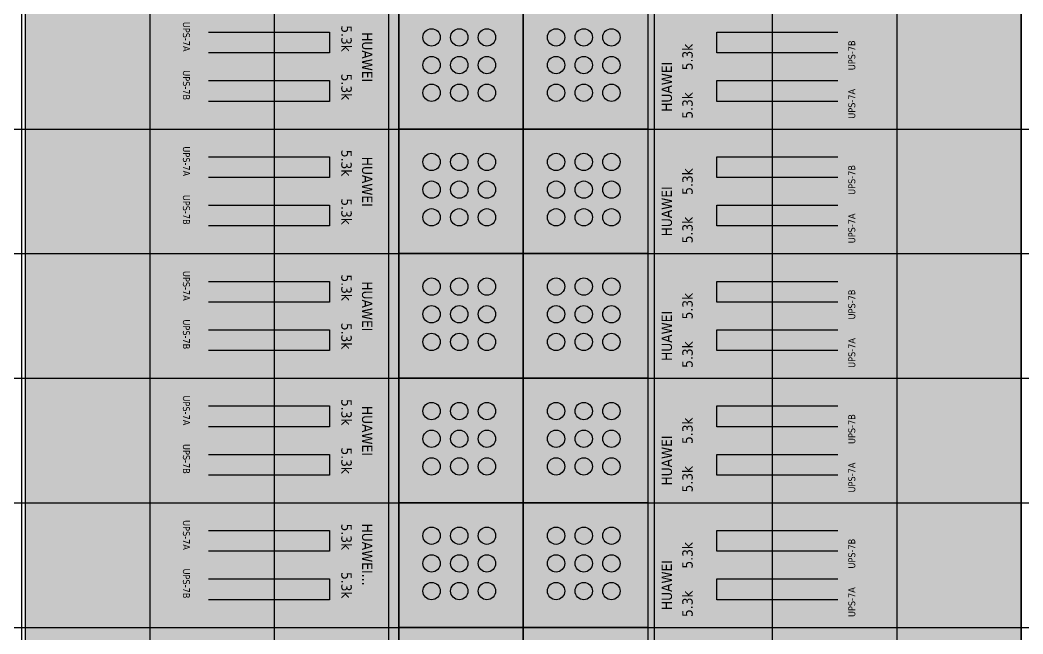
# Model space of a CAD drawing. Header units: millimetres. Extents: x -618 to 58287, y -23922 to -2396.
# Drawn here: x 10775 to 15608, y -13231 to -10275 of the extents above; entities that cross this region are included whole.
import ezdxf

# ---------------------------------------------------------------- set-up
doc = ezdxf.new("R2010")
doc.units = ezdxf.units.MM
doc.header["$MEASUREMENT"] = 0
for name, color, linetype, true_color in [('Background', 7, 'Continuous', 0xffffff), ('Equipment', 7, 'Continuous', 0xffffff), ('Names', 7, 'Continuous', 0xffffff), ('Power', 7, 'Continuous', 0xffffff), ('Room fixture', 7, 'Continuous', 0xffffff), ('Rows', 7, 'Continuous', 0xffffff), ('Tile grid', 7, 'Continuous', 0xafafaf), ('Walls and cages', 7, 'Continuous', 0xffffff)]:
    doc.layers.add(name, color=color, linetype=linetype, true_color=true_color)
doc.styles.add('Tahoma#false#false', font='tahoma.ttf', dxfattribs={"height": 0.2})

msp = doc.modelspace()

# ---------------------------------------------------------------- linework, layer by layer
at = {"layer": 'Background', "lineweight": -3, "transparency": 33554687}
for points in [[(11400, -10200), (12600, -10200), (12600, -10800)], [(12600, -10800), (11400, -10800), (11400, -10200)], [(15000, -10800), (13800, -10800), (13800, -10200)], [(13800, -10200), (15000, -10200), (15000, -10800)], [(11400, -10800), (12600, -10800), (12600, -11400)], [(12600, -11400), (11400, -11400), (11400, -10800)], [(15000, -11400), (13800, -11400), (13800, -10800)], [(13800, -10800), (15000, -10800), (15000, -11400)], [(11400, -11400), (12600, -11400), (12600, -12000)], [(12600, -12000), (11400, -12000), (11400, -11400)], [(15000, -12000), (13800, -12000), (13800, -11400)], [(13800, -11400), (15000, -11400), (15000, -12000)], [(11400, -12000), (12600, -12000), (12600, -12600)], [(12600, -12600), (11400, -12600), (11400, -12000)], [(15000, -12600), (13800, -12600), (13800, -12000)], [(13800, -12000), (15000, -12000), (15000, -12600)], [(11400, -12600), (12600, -12600), (12600, -13200)], [(12600, -13200), (11400, -13200), (11400, -12600)], [(15000, -13200), (13800, -13200), (13800, -12600)], [(13800, -12600), (15000, -12600), (15000, -13200)]]:
    msp.add_solid(points, dxfattribs=at)
at = {"layer": 'Equipment', "color": 9, "lineweight": 50, "true_color": 0xc0c0c0, "transparency": 33554687}
for points in [[(11466.7, -10733.3), (11400, -10800), (11400, -10200)], [(11466.7, -10266.7), (11466.7, -10733.3), (11400, -10200)], [(12600, -10200), (12600, -10800), (12533.3, -10733.3)], [(12600, -10200), (12533.3, -10733.3), (12533.3, -10266.7)], [(13800, -10800), (13800, -10200), (13866.7, -10266.7)], [(14933.3, -10266.7), (15000, -10200), (15000, -10800)], [(13800, -10800), (13866.7, -10266.7), (13866.7, -10733.3)], [(14933.3, -10733.3), (14933.3, -10266.7), (15000, -10800)], [(12600, -10800), (11400, -10800), (11466.7, -10733.3)], [(11466.7, -10733.3), (12533.3, -10733.3), (12600, -10800)], [(15000, -10800), (13800, -10800), (13866.7, -10733.3)], [(13866.7, -10733.3), (14933.3, -10733.3), (15000, -10800)], [(11466.7, -11333.3), (11400, -11400), (11400, -10800)], [(11466.7, -10866.7), (11466.7, -11333.3), (11400, -10800)], [(12533.3, -10866.7), (11466.7, -10866.7), (11400, -10800)], [(11400, -10800), (12600, -10800), (12533.3, -10866.7)], [(12600, -10800), (12600, -11400), (12533.3, -11333.3)], [(12600, -10800), (12533.3, -11333.3), (12533.3, -10866.7)], [(14933.3, -10866.7), (13866.7, -10866.7), (13800, -10800)], [(13800, -10800), (15000, -10800), (14933.3, -10866.7)], [(13800, -11400), (13800, -10800), (13866.7, -10866.7)], [(14933.3, -10866.7), (15000, -10800), (15000, -11400)], [(13800, -11400), (13866.7, -10866.7), (13866.7, -11333.3)], [(14933.3, -11333.3), (14933.3, -10866.7), (15000, -11400)], [(12600, -11400), (11400, -11400), (11466.7, -11333.3)], [(11466.7, -11333.3), (12533.3, -11333.3), (12600, -11400)], [(15000, -11400), (13800, -11400), (13866.7, -11333.3)], [(13866.7, -11333.3), (14933.3, -11333.3), (15000, -11400)], [(11466.7, -11933.3), (11400, -12000), (11400, -11400)], [(11466.7, -11466.7), (11466.7, -11933.3), (11400, -11400)], [(12533.3, -11466.7), (11466.7, -11466.7), (11400, -11400)], [(11400, -11400), (12600, -11400), (12533.3, -11466.7)], [(12600, -11400), (12600, -12000), (12533.3, -11933.3)], [(12600, -11400), (12533.3, -11933.3), (12533.3, -11466.7)], [(14933.3, -11466.7), (13866.7, -11466.7), (13800, -11400)], [(13800, -11400), (15000, -11400), (14933.3, -11466.7)], [(13800, -12000), (13800, -11400), (13866.7, -11466.7)], [(14933.3, -11466.7), (15000, -11400), (15000, -12000)], [(13800, -12000), (13866.7, -11466.7), (13866.7, -11933.3)], [(14933.3, -11933.3), (14933.3, -11466.7), (15000, -12000)], [(12600, -12000), (11400, -12000), (11466.7, -11933.3)], [(11466.7, -11933.3), (12533.3, -11933.3), (12600, -12000)], [(15000, -12000), (13800, -12000), (13866.7, -11933.3)], [(13866.7, -11933.3), (14933.3, -11933.3), (15000, -12000)], [(11466.7, -12533.3), (11400, -12600), (11400, -12000)], [(11466.7, -12066.7), (11466.7, -12533.3), (11400, -12000)], [(12533.3, -12066.7), (11466.7, -12066.7), (11400, -12000)], [(11400, -12000), (12600, -12000), (12533.3, -12066.7)], [(12600, -12000), (12600, -12600), (12533.3, -12533.3)], [(12600, -12000), (12533.3, -12533.3), (12533.3, -12066.7)], [(14933.3, -12066.7), (13866.7, -12066.7), (13800, -12000)], [(13800, -12000), (15000, -12000), (14933.3, -12066.7)], [(13800, -12600), (13800, -12000), (13866.7, -12066.7)], [(14933.3, -12066.7), (15000, -12000), (15000, -12600)], [(13800, -12600), (13866.7, -12066.7), (13866.7, -12533.3)], [(14933.3, -12533.3), (14933.3, -12066.7), (15000, -12600)], [(12600, -12600), (11400, -12600), (11466.7, -12533.3)], [(11466.7, -12533.3), (12533.3, -12533.3), (12600, -12600)], [(15000, -12600), (13800, -12600), (13866.7, -12533.3)], [(13866.7, -12533.3), (14933.3, -12533.3), (15000, -12600)], [(11466.7, -13133.3), (11400, -13200), (11400, -12600)], [(11466.7, -12666.7), (11466.7, -13133.3), (11400, -12600)], [(12533.3, -12666.7), (11466.7, -12666.7), (11400, -12600)], [(11400, -12600), (12600, -12600), (12533.3, -12666.7)], [(12600, -12600), (12600, -13200), (12533.3, -13133.3)], [(12600, -12600), (12533.3, -13133.3), (12533.3, -12666.7)], [(14933.3, -12666.7), (13866.7, -12666.7), (13800, -12600)], [(13800, -12600), (15000, -12600), (14933.3, -12666.7)], [(13800, -13200), (13800, -12600), (13866.7, -12666.7)], [(14933.3, -12666.7), (15000, -12600), (15000, -13200)], [(13800, -13200), (13866.7, -12666.7), (13866.7, -13133.3)], [(14933.3, -13133.3), (14933.3, -12666.7), (15000, -13200)], [(12600, -13200), (11400, -13200), (11466.7, -13133.3)], [(11466.7, -13133.3), (12533.3, -13133.3), (12600, -13200)], [(15000, -13200), (13800, -13200), (13866.7, -13133.3)], [(13866.7, -13133.3), (14933.3, -13133.3), (15000, -13200)]]:
    msp.add_solid(points, dxfattribs=at)
at = {"layer": 'Equipment', "color": 18, "lineweight": -3, "true_color": 0x000000, "transparency": 33554687}
for points in [[(11416.7, -10783.3), (11400, -10800), (11400, -10200)], [(11416.7, -10216.7), (11416.7, -10783.3), (11400, -10200)], [(12600, -10200), (12600, -10800), (12583.3, -10783.3)], [(12600, -10200), (12583.3, -10783.3), (12583.3, -10216.7)], [(13800, -10800), (13800, -10200), (13816.7, -10216.7)], [(13800, -10800), (13816.7, -10216.7), (13816.7, -10783.3)], [(14983.3, -10216.7), (15000, -10200), (15000, -10800)], [(14983.3, -10783.3), (14983.3, -10216.7), (15000, -10800)], [(12600, -10800), (11400, -10800), (11416.7, -10783.3)], [(11416.7, -11383.3), (11400, -11400), (11400, -10800)], [(11416.7, -10816.7), (11416.7, -11383.3), (11400, -10800)], [(12583.3, -10816.7), (11416.7, -10816.7), (11400, -10800)], [(11400, -10800), (12600, -10800), (12583.3, -10816.7)], [(11416.7, -10783.3), (12583.3, -10783.3), (12600, -10800)], [(12600, -10800), (12600, -11400), (12583.3, -11383.3)], [(12600, -10800), (12583.3, -11383.3), (12583.3, -10816.7)], [(15000, -10800), (13800, -10800), (13816.7, -10783.3)], [(14983.3, -10816.7), (13816.7, -10816.7), (13800, -10800)], [(13800, -10800), (15000, -10800), (14983.3, -10816.7)], [(13800, -11400), (13800, -10800), (13816.7, -10816.7)], [(13800, -11400), (13816.7, -10816.7), (13816.7, -11383.3)], [(13816.7, -10783.3), (14983.3, -10783.3), (15000, -10800)], [(14983.3, -10816.7), (15000, -10800), (15000, -11400)], [(14983.3, -11383.3), (14983.3, -10816.7), (15000, -11400)], [(12600, -11400), (11400, -11400), (11416.7, -11383.3)], [(11416.7, -11983.3), (11400, -12000), (11400, -11400)], [(11416.7, -11416.7), (11416.7, -11983.3), (11400, -11400)], [(12583.3, -11416.7), (11416.7, -11416.7), (11400, -11400)], [(11400, -11400), (12600, -11400), (12583.3, -11416.7)], [(11416.7, -11383.3), (12583.3, -11383.3), (12600, -11400)], [(12600, -11400), (12600, -12000), (12583.3, -11983.3)], [(12600, -11400), (12583.3, -11983.3), (12583.3, -11416.7)], [(15000, -11400), (13800, -11400), (13816.7, -11383.3)], [(14983.3, -11416.7), (13816.7, -11416.7), (13800, -11400)], [(13800, -11400), (15000, -11400), (14983.3, -11416.7)], [(13800, -12000), (13800, -11400), (13816.7, -11416.7)], [(13816.7, -11383.3), (14983.3, -11383.3), (15000, -11400)], [(14983.3, -11416.7), (15000, -11400), (15000, -12000)], [(13800, -12000), (13816.7, -11416.7), (13816.7, -11983.3)], [(14983.3, -11983.3), (14983.3, -11416.7), (15000, -12000)], [(12600, -12000), (11400, -12000), (11416.7, -11983.3)], [(11416.7, -11983.3), (12583.3, -11983.3), (12600, -12000)], [(15000, -12000), (13800, -12000), (13816.7, -11983.3)], [(13816.7, -11983.3), (14983.3, -11983.3), (15000, -12000)], [(11416.7, -12583.3), (11400, -12600), (11400, -12000)], [(11416.7, -12016.7), (11416.7, -12583.3), (11400, -12000)], [(12583.3, -12016.7), (11416.7, -12016.7), (11400, -12000)], [(11400, -12000), (12600, -12000), (12583.3, -12016.7)], [(12600, -12000), (12600, -12600), (12583.3, -12583.3)], [(12600, -12000), (12583.3, -12583.3), (12583.3, -12016.7)], [(14983.3, -12016.7), (13816.7, -12016.7), (13800, -12000)], [(13800, -12000), (15000, -12000), (14983.3, -12016.7)], [(13800, -12600), (13800, -12000), (13816.7, -12016.7)], [(13800, -12600), (13816.7, -12016.7), (13816.7, -12583.3)], [(14983.3, -12016.7), (15000, -12000), (15000, -12600)], [(14983.3, -12583.3), (14983.3, -12016.7), (15000, -12600)], [(12600, -12600), (11400, -12600), (11416.7, -12583.3)], [(11416.7, -13183.3), (11400, -13200), (11400, -12600)], [(11416.7, -12616.7), (11416.7, -13183.3), (11400, -12600)], [(12583.3, -12616.7), (11416.7, -12616.7), (11400, -12600)], [(11400, -12600), (12600, -12600), (12583.3, -12616.7)], [(11416.7, -12583.3), (12583.3, -12583.3), (12600, -12600)], [(12600, -12600), (12600, -13200), (12583.3, -13183.3)], [(12600, -12600), (12583.3, -13183.3), (12583.3, -12616.7)], [(15000, -12600), (13800, -12600), (13816.7, -12583.3)], [(14983.3, -12616.7), (13816.7, -12616.7), (13800, -12600)], [(13800, -12600), (15000, -12600), (14983.3, -12616.7)], [(13800, -13200), (13800, -12600), (13816.7, -12616.7)], [(13816.7, -12583.3), (14983.3, -12583.3), (15000, -12600)], [(14983.3, -12616.7), (15000, -12600), (15000, -13200)], [(13800, -13200), (13816.7, -12616.7), (13816.7, -13183.3)], [(14983.3, -13183.3), (14983.3, -12616.7), (15000, -13200)], [(12600, -13200), (11400, -13200), (11416.7, -13183.3)], [(11416.7, -13183.3), (12583.3, -13183.3), (12600, -13200)], [(15000, -13200), (13800, -13200), (13816.7, -13183.3)], [(13816.7, -13183.3), (14983.3, -13183.3), (15000, -13200)]]:
    msp.add_solid(points, dxfattribs=at)
at = {"layer": 'Power', "color": 8, "lineweight": -3, "true_color": 0x808080, "transparency": 33554687}
for p, q in [((11683.3, -10333.3), (12266.7, -10333.3)), ((12266.7, -10333.3), (12266.7, -10433.3)), ((14133.3, -10433.3), (14133.3, -10333.3)), ((14133.3, -10333.3), (14716.7, -10333.3)), ((12266.7, -10433.3), (11683.3, -10433.3)), ((14716.7, -10433.3), (14133.3, -10433.3)), ((11683.3, -10566.7), (12266.7, -10566.7)), ((12266.7, -10566.7), (12266.7, -10666.7)), ((14133.3, -10666.7), (14133.3, -10566.7)), ((14133.3, -10566.7), (14716.7, -10566.7)), ((12266.7, -10666.7), (11683.3, -10666.7)), ((14716.7, -10666.7), (14133.3, -10666.7)), ((11683.3, -10933.3), (12266.7, -10933.3)), ((12266.7, -10933.3), (12266.7, -11033.3)), ((14133.3, -11033.3), (14133.3, -10933.3)), ((14133.3, -10933.3), (14716.7, -10933.3)), ((12266.7, -11033.3), (11683.3, -11033.3)), ((14716.7, -11033.3), (14133.3, -11033.3)), ((11683.3, -11166.7), (12266.7, -11166.7)), ((12266.7, -11166.7), (12266.7, -11266.7)), ((14133.3, -11266.7), (14133.3, -11166.7)), ((14133.3, -11166.7), (14716.7, -11166.7)), ((12266.7, -11266.7), (11683.3, -11266.7)), ((14716.7, -11266.7), (14133.3, -11266.7)), ((11683.3, -11533.3), (12266.7, -11533.3)), ((12266.7, -11533.3), (12266.7, -11633.3)), ((14133.3, -11633.3), (14133.3, -11533.3)), ((14133.3, -11533.3), (14716.7, -11533.3)), ((12266.7, -11633.3), (11683.3, -11633.3)), ((14716.7, -11633.3), (14133.3, -11633.3)), ((11683.3, -11766.7), (12266.7, -11766.7)), ((12266.7, -11766.7), (12266.7, -11866.7)), ((14133.3, -11866.7), (14133.3, -11766.7)), ((14133.3, -11766.7), (14716.7, -11766.7)), ((12266.7, -11866.7), (11683.3, -11866.7)), ((14716.7, -11866.7), (14133.3, -11866.7)), ((11683.3, -12133.3), (12266.7, -12133.3)), ((12266.7, -12133.3), (12266.7, -12233.3)), ((14133.3, -12233.3), (14133.3, -12133.3)), ((14133.3, -12133.3), (14716.7, -12133.3)), ((12266.7, -12233.3), (11683.3, -12233.3)), ((14716.7, -12233.3), (14133.3, -12233.3)), ((11683.3, -12366.7), (12266.7, -12366.7)), ((12266.7, -12366.7), (12266.7, -12466.7)), ((14133.3, -12466.7), (14133.3, -12366.7)), ((14133.3, -12366.7), (14716.7, -12366.7)), ((12266.7, -12466.7), (11683.3, -12466.7)), ((14716.7, -12466.7), (14133.3, -12466.7)), ((11683.3, -12733.3), (12266.7, -12733.3)), ((12266.7, -12733.3), (12266.7, -12833.3)), ((14133.3, -12833.3), (14133.3, -12733.3)), ((14133.3, -12733.3), (14716.7, -12733.3)), ((12266.7, -12833.3), (11683.3, -12833.3)), ((14716.7, -12833.3), (14133.3, -12833.3)), ((11683.3, -12966.7), (12266.7, -12966.7)), ((12266.7, -12966.7), (12266.7, -13066.7)), ((14133.3, -13066.7), (14133.3, -12966.7)), ((14133.3, -12966.7), (14716.7, -12966.7)), ((12266.7, -13066.7), (11683.3, -13066.7)), ((14716.7, -13066.7), (14133.3, -13066.7))]:
    msp.add_line(p, q, dxfattribs=at)
at = {"layer": 'Power', "color": 138, "lineweight": -3, "true_color": 0x01505e, "transparency": 33554687}
for points in [[(11600, -10283.3), (11600, -10483.3), (11516.7, -10283.3), (11516.7, -10483.3)], [(14800, -10483.3), (14800, -10283.3), (14883.3, -10483.3), (14883.3, -10283.3)], [(11600, -10516.7), (11600, -10716.7), (11516.7, -10516.7), (11516.7, -10716.7)], [(14800, -10716.7), (14800, -10516.7), (14883.3, -10716.7), (14883.3, -10516.7)], [(11600, -10883.3), (11600, -11083.3), (11516.7, -10883.3), (11516.7, -11083.3)], [(14800, -11083.3), (14800, -10883.3), (14883.3, -11083.3), (14883.3, -10883.3)], [(11600, -11116.7), (11600, -11316.7), (11516.7, -11116.7), (11516.7, -11316.7)], [(14800, -11316.7), (14800, -11116.7), (14883.3, -11316.7), (14883.3, -11116.7)], [(11600, -11483.3), (11600, -11683.3), (11516.7, -11483.3), (11516.7, -11683.3)], [(14800, -11683.3), (14800, -11483.3), (14883.3, -11683.3), (14883.3, -11483.3)], [(11600, -11716.7), (11600, -11916.7), (11516.7, -11716.7), (11516.7, -11916.7)], [(14800, -11916.7), (14800, -11716.7), (14883.3, -11916.7), (14883.3, -11716.7)], [(11600, -12083.3), (11600, -12283.3), (11516.7, -12083.3), (11516.7, -12283.3)], [(14800, -12283.3), (14800, -12083.3), (14883.3, -12283.3), (14883.3, -12083.3)], [(11600, -12316.7), (11600, -12516.7), (11516.7, -12316.7), (11516.7, -12516.7)], [(14800, -12516.7), (14800, -12316.7), (14883.3, -12516.7), (14883.3, -12316.7)], [(11600, -12683.3), (11600, -12883.3), (11516.7, -12683.3), (11516.7, -12883.3)], [(14800, -12883.3), (14800, -12683.3), (14883.3, -12883.3), (14883.3, -12683.3)], [(11600, -12916.7), (11600, -13116.7), (11516.7, -12916.7), (11516.7, -13116.7)], [(14800, -13116.7), (14800, -12916.7), (14883.3, -13116.7), (14883.3, -12916.7)]]:
    msp.add_solid(points, dxfattribs=at)
at = {"layer": 'Power', "lineweight": -3, "transparency": 33554687}
for points in [[(12266.7, -10333.3), (12266.7, -10433.3), (11650, -10333.3), (11650, -10433.3)], [(14133.3, -10433.3), (14133.3, -10333.3), (14750, -10433.3), (14750, -10333.3)], [(12266.7, -10566.7), (12266.7, -10666.7), (11650, -10566.7), (11650, -10666.7)], [(12166.7, -10566.7), (12166.7, -10666.7), (11650, -10566.7), (11650, -10666.7)], [(14133.3, -10666.7), (14133.3, -10566.7), (14750, -10666.7), (14750, -10566.7)], [(12266.7, -10933.3), (12266.7, -11033.3), (11650, -10933.3), (11650, -11033.3)], [(14133.3, -11033.3), (14133.3, -10933.3), (14750, -11033.3), (14750, -10933.3)], [(12266.7, -11166.7), (12266.7, -11266.7), (11650, -11166.7), (11650, -11266.7)], [(14133.3, -11266.7), (14133.3, -11166.7), (14750, -11266.7), (14750, -11166.7)], [(12266.7, -11533.3), (12266.7, -11633.3), (11650, -11533.3), (11650, -11633.3)], [(14133.3, -11633.3), (14133.3, -11533.3), (14750, -11633.3), (14750, -11533.3)], [(14433.3, -11633.3), (14433.3, -11533.3), (14750, -11633.3), (14750, -11533.3)], [(12266.7, -11766.7), (12266.7, -11866.7), (11650, -11766.7), (11650, -11866.7)], [(14133.3, -11866.7), (14133.3, -11766.7), (14750, -11866.7), (14750, -11766.7)], [(12266.7, -12133.3), (12266.7, -12233.3), (11650, -12133.3), (11650, -12233.3)], [(14133.3, -12233.3), (14133.3, -12133.3), (14750, -12233.3), (14750, -12133.3)], [(12266.7, -12366.7), (12266.7, -12466.7), (11650, -12366.7), (11650, -12466.7)], [(12083.3, -12366.7), (12083.3, -12466.7), (11650, -12366.7), (11650, -12466.7)], [(14133.3, -12466.7), (14133.3, -12366.7), (14750, -12466.7), (14750, -12366.7)], [(12266.7, -12733.3), (12266.7, -12833.3), (11650, -12733.3), (11650, -12833.3)], [(14133.3, -12833.3), (14133.3, -12733.3), (14750, -12833.3), (14750, -12733.3)], [(14383.3, -12833.3), (14383.3, -12733.3), (14750, -12833.3), (14750, -12733.3)], [(12266.7, -12966.7), (12266.7, -13066.7), (11650, -12966.7), (11650, -13066.7)], [(12100, -12966.7), (12100, -13066.7), (11650, -12966.7), (11650, -13066.7)], [(14133.3, -13066.7), (14133.3, -12966.7), (14750, -13066.7), (14750, -12966.7)]]:
    msp.add_solid(points, dxfattribs=at)
at = {"layer": 'Power', "color": 22, "lineweight": -3, "true_color": 0xc92518, "transparency": 33554687}
for points in [[(12166.7, -10333.3), (12166.7, -10433.3), (11650, -10333.3), (11650, -10433.3)], [(14233.3, -10433.3), (14233.3, -10333.3), (14750, -10433.3), (14750, -10333.3)], [(12166.7, -10566.7), (12166.7, -10666.7), (11650, -10566.7), (11650, -10666.7)], [(14233.3, -10666.7), (14233.3, -10566.7), (14750, -10666.7), (14750, -10566.7)], [(12166.7, -10933.3), (12166.7, -11033.3), (11650, -10933.3), (11650, -11033.3)], [(12166.7, -11166.7), (12166.7, -11266.7), (11650, -11166.7), (11650, -11266.7)]]:
    msp.add_solid(points, dxfattribs=at)
at = {"layer": 'Power', "color": 13, "lineweight": -3, "true_color": 0xe7473c, "transparency": 33554687}
for points in [[(11900, -10333.3), (11900, -10433.3), (11650, -10333.3), (11650, -10433.3)], [(14500, -10433.3), (14500, -10333.3), (14750, -10433.3), (14750, -10333.3)], [(11900, -10566.7), (11900, -10666.7), (11650, -10566.7), (11650, -10666.7)], [(14500, -10666.7), (14500, -10566.7), (14750, -10666.7), (14750, -10566.7)], [(11900, -10933.3), (11900, -11033.3), (11650, -10933.3), (11650, -11033.3)], [(11900, -11166.7), (11900, -11266.7), (11650, -11166.7), (11650, -11266.7)]]:
    msp.add_solid(points, dxfattribs=at)
at = {"layer": 'Power', "color": 151, "lineweight": -3, "true_color": 0x87ceeb, "transparency": 33554687}
for points in [[(12266.7, -10566.7), (12266.7, -10666.7), (11650, -10566.7), (11650, -10666.7)], [(14133.3, -11633.3), (14133.3, -11533.3), (14750, -11633.3), (14750, -11533.3)], [(12266.7, -12366.7), (12266.7, -12466.7), (11650, -12366.7), (11650, -12466.7)], [(14133.3, -12833.3), (14133.3, -12733.3), (14750, -12833.3), (14750, -12733.3)], [(12266.7, -12966.7), (12266.7, -13066.7), (11650, -12966.7), (11650, -13066.7)]]:
    msp.add_solid(points, dxfattribs=at)
at = {"layer": 'Power', "color": 8, "lineweight": -3, "true_color": 0x6e6e6e, "transparency": 33554687}
for points in [[(14283.3, -11033.3), (14283.3, -10933.3), (14750, -11033.3), (14750, -10933.3)], [(14283.3, -11266.7), (14283.3, -11166.7), (14750, -11266.7), (14750, -11166.7)], [(12066.7, -11533.3), (12066.7, -11633.3), (11650, -11533.3), (11650, -11633.3)], [(14433.3, -11633.3), (14433.3, -11533.3), (14750, -11633.3), (14750, -11533.3)], [(12066.7, -11766.7), (12066.7, -11866.7), (11650, -11766.7), (11650, -11866.7)], [(14433.3, -11866.7), (14433.3, -11766.7), (14750, -11866.7), (14750, -11766.7)], [(12083.3, -12133.3), (12083.3, -12233.3), (11650, -12133.3), (11650, -12233.3)], [(14650, -12233.3), (14650, -12133.3), (14750, -12233.3), (14750, -12133.3)], [(12083.3, -12366.7), (12083.3, -12466.7), (11650, -12366.7), (11650, -12466.7)], [(14650, -12466.7), (14650, -12366.7), (14750, -12466.7), (14750, -12366.7)], [(12100, -12733.3), (12100, -12833.3), (11650, -12733.3), (11650, -12833.3)], [(14383.3, -12833.3), (14383.3, -12733.3), (14750, -12833.3), (14750, -12733.3)], [(12100, -12966.7), (12100, -13066.7), (11650, -12966.7), (11650, -13066.7)], [(14383.3, -13066.7), (14383.3, -12966.7), (14750, -13066.7), (14750, -12966.7)]]:
    msp.add_solid(points, dxfattribs=at)
at = {"layer": 'Power', "color": 9, "lineweight": -3, "true_color": 0xc0c0c0, "transparency": 33554687}
for points in [[(14516.7, -11033.3), (14516.7, -10933.3), (14750, -11033.3), (14750, -10933.3)], [(14516.7, -11266.7), (14516.7, -11166.7), (14750, -11266.7), (14750, -11166.7)], [(11866.7, -11533.3), (11866.7, -11633.3), (11650, -11533.3), (11650, -11633.3)], [(14583.3, -11633.3), (14583.3, -11533.3), (14750, -11633.3), (14750, -11533.3)], [(11866.7, -11766.7), (11866.7, -11866.7), (11650, -11766.7), (11650, -11866.7)], [(14583.3, -11866.7), (14583.3, -11766.7), (14750, -11866.7), (14750, -11766.7)], [(11866.7, -12133.3), (11866.7, -12233.3), (11650, -12133.3), (11650, -12233.3)], [(14700, -12233.3), (14700, -12133.3), (14750, -12233.3), (14750, -12133.3)], [(11866.7, -12366.7), (11866.7, -12466.7), (11650, -12366.7), (11650, -12466.7)], [(14700, -12466.7), (14700, -12366.7), (14750, -12466.7), (14750, -12366.7)], [(11866.7, -12733.3), (11866.7, -12833.3), (11650, -12733.3), (11650, -12833.3)], [(14566.7, -12833.3), (14566.7, -12733.3), (14750, -12833.3), (14750, -12733.3)], [(11866.7, -12966.7), (11866.7, -13066.7), (11650, -12966.7), (11650, -13066.7)], [(14566.7, -13066.7), (14566.7, -12966.7), (14750, -13066.7), (14750, -12966.7)]]:
    msp.add_solid(points, dxfattribs=at)
at = {"layer": 'Room fixture', "color": 9, "lineweight": -3, "true_color": 0xc0c0c0, "transparency": 33554687}
for p, q in [((12600, -10800), (12600, -10200)), ((13200, -10800), (13200, -10200)), ((13200, -10200), (13200, -10800)), ((13800, -10200), (13800, -10800)), ((12600, -10800), (13200, -10800)), ((12600, -11400), (12600, -10800)), ((13200, -10800), (12600, -10800)), ((13800, -10800), (13200, -10800)), ((13200, -10800), (13200, -11400)), ((13200, -10800), (13800, -10800)), ((13200, -11400), (13200, -10800)), ((13800, -10800), (13800, -11400)), ((12600, -11400), (13200, -11400)), ((12600, -12000), (12600, -11400)), ((13200, -11400), (12600, -11400)), ((13200, -11400), (13200, -12000)), ((13200, -11400), (13800, -11400)), ((13200, -12000), (13200, -11400)), ((13800, -11400), (13200, -11400)), ((13800, -11400), (13800, -12000)), ((13200, -12000), (12600, -12000)), ((12600, -12000), (13200, -12000)), ((12600, -12600), (12600, -12000)), ((13200, -12000), (13800, -12000)), ((13200, -12600), (13200, -12000)), ((13800, -12000), (13200, -12000)), ((13200, -12000), (13200, -12600)), ((13800, -12000), (13800, -12600)), ((13200, -12600), (12600, -12600)), ((12600, -12600), (13200, -12600)), ((12600, -13200), (12600, -12600)), ((13800, -12600), (13200, -12600)), ((13200, -12600), (13200, -13200)), ((13200, -12600), (13800, -12600)), ((13200, -13200), (13200, -12600)), ((13800, -12600), (13800, -13200)), ((12600, -13200), (13200, -13200)), ((12600, -13800), (12600, -13200)), ((13200, -13200), (12600, -13200)), ((13200, -13200), (13200, -13800)), ((13200, -13200), (13800, -13200)), ((13200, -13800), (13200, -13200)), ((13800, -13200), (13200, -13200)), ((13800, -13200), (13800, -13800))]:
    msp.add_line(p, q, dxfattribs=at)
for centre in [(12758.3, -10358.3), (12891.7, -10358.3), (13025, -10358.3), (13358.3, -10358.3), (13491.7, -10358.3), (13625, -10358.3), (12758.3, -10491.7), (12891.7, -10491.7), (13025, -10491.7), (13358.3, -10491.7), (13491.7, -10491.7), (13625, -10491.7), (12758.3, -10625), (12891.7, -10625), (13025, -10625), (13358.3, -10625), (13491.7, -10625), (13625, -10625), (12758.3, -10958.3), (12891.7, -10958.3), (13025, -10958.3), (13358.3, -10958.3), (13491.7, -10958.3), (13625, -10958.3), (12758.3, -11091.7), (12891.7, -11091.7), (13025, -11091.7), (13358.3, -11091.7), (13491.7, -11091.7), (13625, -11091.7), (12758.3, -11225), (12891.7, -11225), (13025, -11225), (13358.3, -11225), (13491.7, -11225), (13625, -11225), (12758.3, -11558.3), (12891.7, -11558.3), (13025, -11558.3), (13358.3, -11558.3), (13491.7, -11558.3), (13625, -11558.3), (12758.3, -11691.7), (12891.7, -11691.7), (13025, -11691.7), (13358.3, -11691.7), (13491.7, -11691.7), (13625, -11691.7), (12758.3, -11825), (12891.7, -11825), (13025, -11825), (13358.3, -11825), (13491.7, -11825), (13625, -11825), (12758.3, -12158.3), (12891.7, -12158.3), (13025, -12158.3), (13358.3, -12158.3), (13491.7, -12158.3), (13625, -12158.3), (12758.3, -12291.7), (12891.7, -12291.7), (13025, -12291.7), (13358.3, -12291.7), (13491.7, -12291.7), (13625, -12291.7), (12758.3, -12425), (12891.7, -12425), (13025, -12425), (13358.3, -12425), (13491.7, -12425), (13625, -12425), (12758.3, -12758.3), (12891.7, -12758.3), (13025, -12758.3), (13358.3, -12758.3), (13491.7, -12758.3), (13625, -12758.3), (12758.3, -12891.7), (12891.7, -12891.7), (13025, -12891.7), (13358.3, -12891.7), (13491.7, -12891.7), (13625, -12891.7), (12758.3, -13025), (12891.7, -13025), (13025, -13025), (13358.3, -13025), (13491.7, -13025), (13625, -13025)]:
    msp.add_ellipse(centre, major_axis=(41.7, 0), ratio=1, dxfattribs=at)
at = {"layer": 'Room fixture', "color": 9, "lineweight": -3, "true_color": 0xc0c0c0, "transparency": 33554472}
for points in [[(12600, -10800), (12600, -10200), (13200, -10200)], [(13200, -10200), (13200, -10800), (12600, -10800)], [(13200, -10800), (13200, -10200), (13800, -10200)], [(13800, -10200), (13800, -10800), (13200, -10800)], [(12600, -11400), (12600, -10800), (13200, -10800)], [(13200, -10800), (13200, -11400), (12600, -11400)], [(13200, -11400), (13200, -10800), (13800, -10800)], [(13800, -10800), (13800, -11400), (13200, -11400)], [(12600, -12000), (12600, -11400), (13200, -11400)], [(13200, -11400), (13200, -12000), (12600, -12000)], [(13200, -12000), (13200, -11400), (13800, -11400)], [(13800, -11400), (13800, -12000), (13200, -12000)], [(12600, -12600), (12600, -12000), (13200, -12000)], [(13200, -12000), (13200, -12600), (12600, -12600)], [(13200, -12600), (13200, -12000), (13800, -12000)], [(13800, -12000), (13800, -12600), (13200, -12600)], [(12600, -13200), (12600, -12600), (13200, -12600)], [(13200, -12600), (13200, -13200), (12600, -13200)], [(13200, -13200), (13200, -12600), (13800, -12600)], [(13800, -12600), (13800, -13200), (13200, -13200)], [(12600, -13800), (12600, -13200), (13200, -13200)], [(13200, -13200), (13200, -13800), (12600, -13800)], [(13200, -13800), (13200, -13200), (13800, -13200)], [(13800, -13200), (13800, -13800), (13200, -13800)]]:
    msp.add_solid(points, dxfattribs=at)
at = {"layer": 'Rows', "color": 18, "lineweight": -3, "true_color": 0x000000, "transparency": 33554687}
for p, q in [((12550, -6000), (12550, -19800)), ((13833.3, -19800), (13833.3, -6000))]:
    msp.add_line(p, q, dxfattribs=at)
at = {"layer": 'Rows', "color": 254, "lineweight": -3, "true_color": 0xe0e0d7, "transparency": 33554534}
for points in [[(11400, -6000), (12600, -6000), (12600, -19800)], [(12600, -19800), (11400, -19800), (11400, -6000)], [(15000, -19800), (13800, -19800), (13800, -6000)], [(13800, -6000), (15000, -6000), (15000, -19800)]]:
    msp.add_solid(points, dxfattribs=at)
at = {"layer": 'Rows', "color": 18, "lineweight": -3, "true_color": 0x000000, "transparency": 33554687}
for points in [[(11400, -19800), (11400, -6000), (11416.7, -6016.7)], [(11416.7, -6016.7), (11416.7, -19783.3), (11400, -19800)], [(12583.3, -19783.3), (12583.3, -6016.7), (12600, -6000)], [(12600, -6000), (12600, -19800), (12583.3, -19783.3)], [(13800, -19800), (13800, -6000), (13816.7, -6016.7)], [(13816.7, -6016.7), (13816.7, -19783.3), (13800, -19800)], [(14983.3, -19783.3), (14983.3, -6016.7), (15000, -6000)], [(15000, -6000), (15000, -19800), (14983.3, -19783.3)]]:
    msp.add_solid(points, dxfattribs=at)
at = {"layer": 'Tile grid', "lineweight": -3, "transparency": 33554687}
for p, q in [((10800, -2967), (10800, -23433.7)), ((11400, -2967), (11400, -23433.7)), ((12000, -2967), (12000, -23433.7)), ((12600, -2967), (12600, -23433.7)), ((13200, -2967), (13200, -23433.7)), ((13800, -2967), (13800, -23433.7)), ((14400, -2967), (14400, -23433.7)), ((15000, -2967), (15000, -23433.7)), ((15600, -2967), (15600, -23433.7)), ((30.9, -10800), (57733.3, -10800)), ((29.5, -11400), (57733.3, -11400)), ((28, -12000), (57733.3, -12000)), ((26.5, -12600), (57733.3, -12600)), ((25.1, -13200), (57733.3, -13200))]:
    msp.add_line(p, q, dxfattribs=at)
at = {"layer": 'Walls and cages', "color": 18, "lineweight": -3, "true_color": 0x000000, "transparency": 33554687}
for p, q in [((15600, -14400), (15600, -6000)), ((10800, -6600), (10800, -14433.3))]:
    msp.add_line(p, q, dxfattribs=at)
at = {"layer": 'Walls and cages', "color": 9, "lineweight": -3, "true_color": 0xc0c0c0, "transparency": 33554687}
msp.add_line((10783.3, -14433.3), (10783.3, -6600), dxfattribs=at)
at = {"layer": 'Walls and cages', "color": 152, "lineweight": -3, "true_color": 0x0078d7, "transparency": 33554452}
for points in [[(10800, -14433.3), (10800, -6600), (15600, -6000)], [(15600, -6000), (15600, -14400), (10800, -14433.3)]]:
    msp.add_solid(points, dxfattribs=at)

# ---------------------------------------------------------------- texts
at = {"layer": 'Names', "color": 8, "lineweight": -3, "true_color": 0x808080, "transparency": 33554687, "style": 'Tahoma#false#false'}
for s, rotation, p in [('HUAWEI', -90, (12423.3, -10333.3)), ('HUAWEI', -270, (13916.7, -10716.7)), ('HUAWEI', -90, (12423.3, -10933.3)), ('HUAWEI', -270, (13916.7, -11316.7)), ('HUAWEI', -90, (12423.3, -11533.3)), ('HUAWEI', -270, (13916.7, -11916.7)), ('HUAWEI', -90, (12423.3, -12133.3)), ('HUAWEI', -270, (13916.7, -12516.7)), ('HUAWEI…', -90, (12423.3, -12700)), ('HUAWEI', -270, (13916.7, -13116.7))]:
    msp.add_text(s, height=50, rotation=rotation, dxfattribs=at).set_placement(p)
at = {"layer": 'Power', "lineweight": -3, "transparency": 33554687, "style": 'Tahoma#false#false'}
for s, rotation, p in [('UPS-7A', -90, (11560, -10283.3)), ('UPS-7B', -270, (14800, -10516.7)), ('UPS-7B', -90, (11560, -10516.7)), ('UPS-7A', -270, (14800, -10750)), ('UPS-7A', -90, (11560, -10883.3)), ('UPS-7B', -270, (14800, -11116.7)), ('UPS-7B', -90, (11560, -11116.7)), ('UPS-7A', -270, (14800, -11350)), ('UPS-7A', -90, (11560, -11483.3)), ('UPS-7B', -270, (14800, -11716.7)), ('UPS-7B', -90, (11560, -11716.7)), ('UPS-7A', -270, (14800, -11950)), ('UPS-7A', -90, (11560, -12083.3)), ('UPS-7B', -270, (14800, -12316.7)), ('UPS-7B', -90, (11560, -12316.7)), ('UPS-7A', -270, (14800, -12550)), ('UPS-7A', -90, (11560, -12683.3)), ('UPS-7B', -270, (14800, -12916.7)), ('UPS-7B', -90, (11560, -12916.7)), ('UPS-7A', -270, (14800, -13150))]:
    msp.add_text(s, height=33.33, rotation=rotation, dxfattribs=at).set_placement(p)
at = {"layer": 'Power', "color": 18, "lineweight": -3, "true_color": 0x000000, "transparency": 33554687, "style": 'Tahoma#false#false'}
for rotation, p in [(-90, (12323.3, -10300)), (-270, (14016.7, -10516.7)), (-90, (12323.3, -10533.3)), (-270, (14016.7, -10750)), (-90, (12323.3, -10900)), (-270, (14016.7, -11116.7)), (-90, (12323.3, -11133.3)), (-270, (14016.7, -11350)), (-90, (12323.3, -11500)), (-270, (14016.7, -11716.7)), (-90, (12323.3, -11733.3)), (-270, (14016.7, -11950)), (-90, (12323.3, -12100)), (-270, (14016.7, -12316.7)), (-90, (12323.3, -12333.3)), (-270, (14016.7, -12550)), (-90, (12323.3, -12700)), (-270, (14016.7, -12916.7)), (-90, (12323.3, -12933.3)), (-270, (14016.7, -13150))]:
    msp.add_text('5.3k', height=50, rotation=rotation, dxfattribs=at).set_placement(p)

doc.saveas('drawing.dxf')
